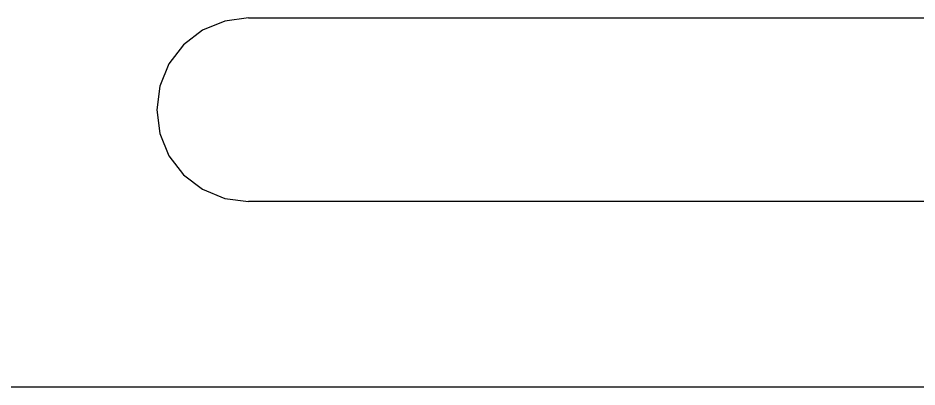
# Model space of a CAD drawing. Header units: metres. Extents: x 1284 to 1630, y 1792 to 2073.
# Drawn here: x 1381.7 to 1479.6, y 1791.9 to 1832.1 of the extents above; entities that cross this region are included whole.
import ezdxf

# ---------------------------------------------------------------- set-up
doc = ezdxf.new("R2010")
doc.units = ezdxf.units.M

msp = doc.modelspace()

# ---------------------------------------------------------------- linework, layer by layer
at = {"layer": 'GROUP0'}
for p, q in [((1404.23, 1831.803, 0), (1401.818, 1830.804, 0)), ((1406.818, 1832.143), (1404.23, 1831.803, 0)), ((1406.818, 1832.143), (1506.818, 1832.143)), ((1401.818, 1830.804, 0), (1399.747, 1829.214, 0)), ((1399.747, 1829.214, 0), (1398.158, 1827.143, 0)), ((1398.158, 1827.143, 0), (1397.159, 1824.731, 0)), ((1397.159, 1824.731, 0), (1396.818, 1822.143, 0)), ((1396.818, 1822.143, 0), (1397.159, 1819.555, 0.001)), ((1397.159, 1819.555, 0.001), (1398.158, 1817.143, 0.001)), ((1398.158, 1817.143, 0.001), (1399.747, 1815.072, 0.001)), ((1399.747, 1815.072, 0.001), (1401.818, 1813.483, 0.001)), ((1401.818, 1813.483, 0.001), (1404.23, 1812.484, 0.001)), ((1404.23, 1812.484, 0.001), (1406.818, 1812.143, 0.001)), ((1506.818, 1812.143, 0.001), (1406.818, 1812.143, 0.001)), ((1587.318, 1791.943, 0.001), (1326.318, 1791.943, 0.001))]:
    msp.add_line(p, q, dxfattribs=at)

doc.saveas('drawing.dxf')
